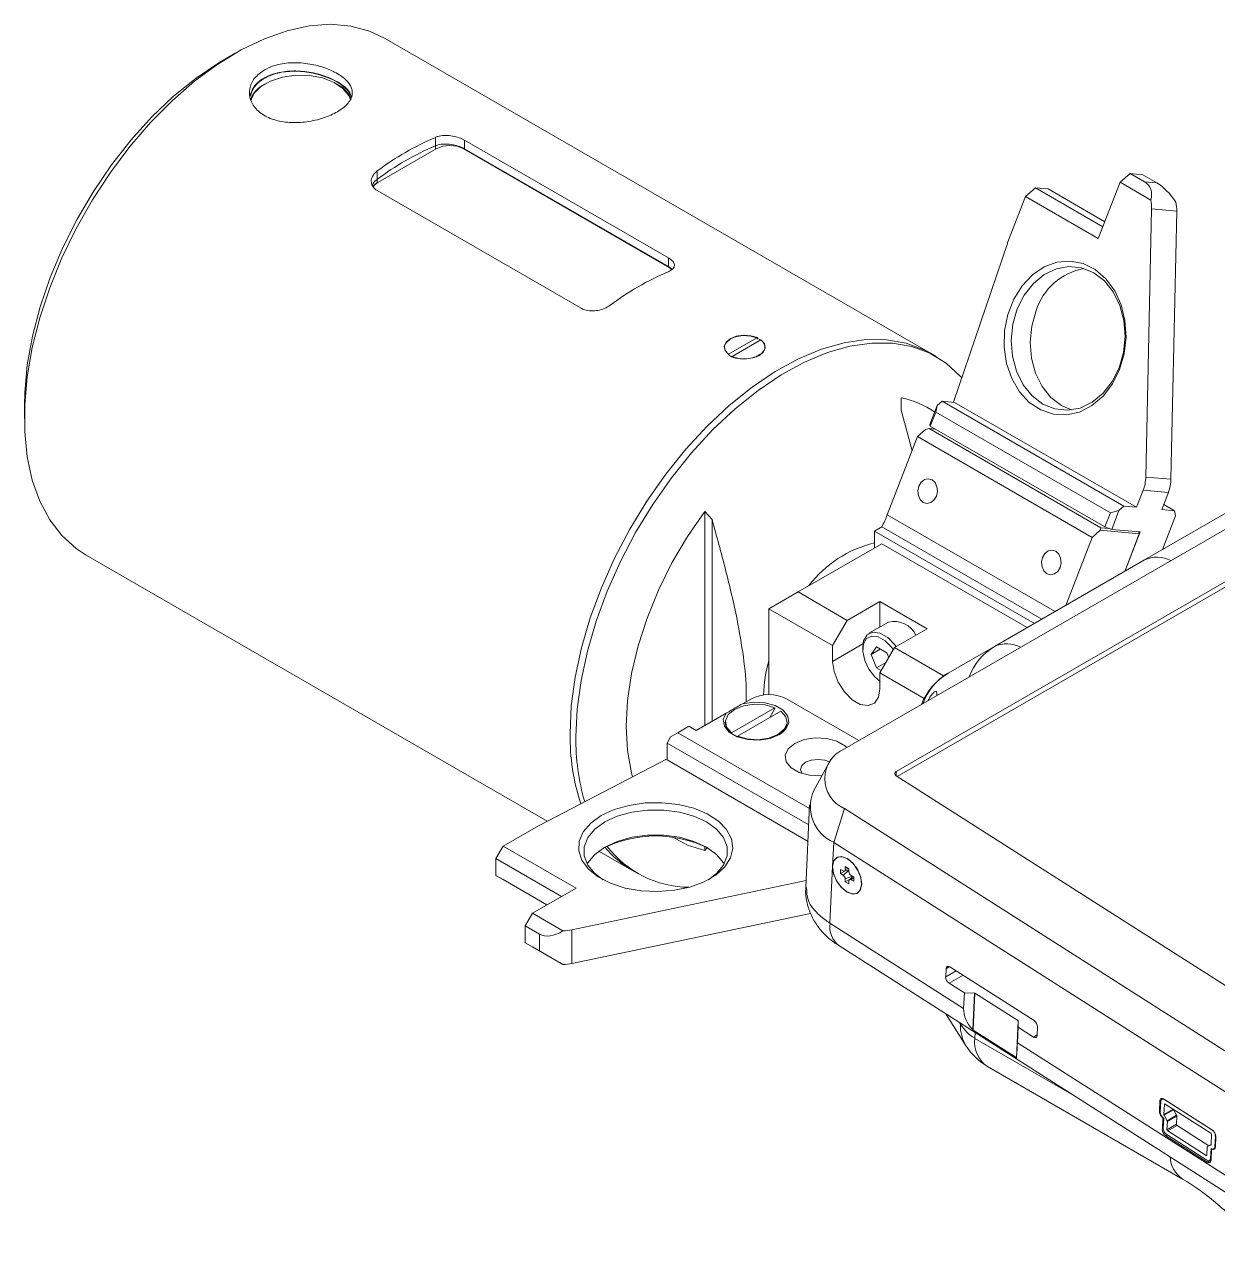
# Model space of a CAD drawing. Header units: millimetres. Extents: x 19 to 674, y 27 to 673.
# Drawn here: x 438.7 to 554.7, y 186.2 to 304.4 of the extents above; entities that cross this region are included whole.
import ezdxf

# ---------------------------------------------------------------- set-up
doc = ezdxf.new("R2010")
doc.units = ezdxf.units.MM

msp = doc.modelspace()

# ---------------------------------------------------------------- linework, layer by layer
at = {"color": 7, "linetype": 'Continuous', "lineweight": 15}
for p, q in [((526.76, 272.42), (473.72, 303.04)), ((459.22, 301.6), (458.16, 300.99)), ((462.12, 298.62), (462.05, 298.58)), ((469.12, 298.58), (469.05, 298.62)), ((478.67, 293.42), (478.67, 292.59)), ((478.74, 292.3), (473.08, 289.03)), ((501.23, 280.87), (481.43, 292.3)), ((501.3, 281.7), (481.5, 293.13)), ((481.5, 293.13), (481.5, 292.3)), ((481.5, 292.3), (501.3, 280.87)), ((473.01, 290.15), (473.01, 289.33)), ((545.2, 289.04), (546.17, 289.89)), ((546.17, 289.89), (547.56, 289.09)), ((546.17, 289.89), (547.39, 289.78)), ((548.78, 288.98), (547.39, 289.78)), ((473.08, 289.03), (473.01, 288.99)), ((536.01, 287.65), (536.97, 288.51)), ((536.97, 288.51), (543.53, 284.72)), ((536.97, 288.51), (538.2, 288.4)), ((545.2, 289.04), (543.08, 283.57)), ((548.17, 287.32), (545.2, 289.04)), ((547.56, 289.09), (548.78, 288.98)), ((473.01, 288.23), (492.81, 276.8)), ((536.01, 287.65), (534.3, 283.24)), ((543.08, 283.57), (536.01, 287.65)), ((543.72, 285.21), (538.2, 288.4)), ((547.69, 260.39), (548.25, 286.46)), ((550.7, 286.24), (548.25, 286.46)), ((550.7, 286.24), (550.14, 260.17)), ((534.24, 283.1), (529.01, 267.66)), ((501.3, 281.7), (501.3, 280.87)), ((501.3, 280.82), (501.23, 280.87)), ((501.3, 280.87), (501.67, 280.58)), ((501.3, 280.87), (501.67, 280.58)), ((507.14, 272.32), (509.95, 273.94)), ((510.3, 273.74), (507.49, 272.12)), ((509.95, 273.94), (509.95, 273.88)), ((509.95, 273.87), (509.95, 273.78)), ((586.64, 273.35), (518.4, 233.96)), ((506.72, 273.03), (506.72, 273)), ((507.14, 272.26), (507.14, 272.32)), ((507.49, 272.12), (507.46, 272.09)), ((507.49, 272.12), (507.49, 272.06)), ((510.72, 273), (510.72, 273.03)), ((527.32, 272.1), (526.76, 272.42)), ((589.98, 270.19), (523.44, 231.78)), ((523.53, 231.29), (589.95, 269.63)), ((438.72, 267.31), (438.72, 266.09)), ((523.92, 266.89), (523.92, 268.07)), ((526.7, 265.51), (527.41, 267.33)), ((527.28, 266.7), (527.41, 267.33)), ((527.41, 267.33), (527.89, 267.76)), ((527.89, 267.76), (545.57, 257.56)), ((529.11, 267.65), (527.89, 267.76)), ((529.11, 267.65), (546.79, 257.45)), ((524.98, 262.94), (523.92, 266.89)), ((527.28, 266.7), (526.75, 265.33)), ((544.25, 256.9), (527.28, 266.7)), ((525.52, 264.33), (526.29, 265.01)), ((526.63, 265.1), (526.29, 265.01)), ((526.63, 265.1), (543.32, 255.47)), ((527.24, 265.05), (526.63, 265.1)), ((526.75, 265.33), (526.7, 265.51)), ((526.75, 265.33), (543.72, 255.54)), ((522.57, 256.72), (525.52, 264.33)), ((542.49, 254.53), (525.52, 264.33)), ((547.56, 252.33), (562.15, 260.75)), ((547.69, 260.39), (550.14, 260.17)), ((546.79, 257.45), (547.44, 259.12)), ((549.89, 258.9), (547.44, 259.12)), ((549.24, 257.23), (549.89, 258.9)), ((504.83, 257.05), (505.54, 256.27)), ((504.83, 236.23), (504.83, 257.05)), ((543.72, 255.54), (544.25, 256.9)), ((545.08, 257.13), (544.25, 256.9)), ((545.08, 257.13), (544.38, 255.3)), ((545.57, 257.56), (545.08, 257.13)), ((546.79, 257.45), (545.57, 257.56)), ((549.24, 257.23), (550.47, 257.12)), ((549.32, 253.34), (550.59, 256.63)), ((550.47, 257.12), (549.43, 257.72)), ((550.59, 256.63), (550.47, 257.12)), ((505.54, 256.27), (505.54, 236.64)), ((521.32, 255.14), (522.04, 255.55)), ((522.04, 255.55), (537.6, 246.57)), ((543.26, 255.22), (543.32, 255.47)), ((543.32, 255.47), (544.11, 255.4)), ((544.38, 255.3), (543.72, 255.54)), ((521.32, 253.51), (521.32, 255.14)), ((521.32, 255.14), (536.88, 246.16)), ((539.93, 247.92), (542.49, 254.53)), ((543.26, 255.22), (542.49, 254.53)), ((547.06, 254.88), (543.26, 255.22)), ((547.13, 255.06), (544.38, 255.3)), ((545.64, 251.22), (547.13, 255.06)), ((547.06, 254.88), (545.64, 251.22)), ((547.01, 255.07), (547.06, 254.88)), ((522.03, 253.91), (513.9, 249.22)), ((522.03, 253.91), (536.17, 245.75)), ((444.72, 252.81), (489.53, 226.94)), ((547.56, 252.33), (532.98, 243.91)), ((511.07, 247.59), (513.9, 249.22)), ((513.9, 249.22), (518.67, 246.46)), ((518.67, 246.46), (521.85, 248.3)), ((521.85, 248.3), (526.45, 245.65)), ((521.85, 248.3), (521.85, 245.81)), ((511.07, 247.59), (511.07, 239.23)), ((517.26, 244.01), (511.07, 247.59)), ((518.67, 246.46), (517.26, 244.01)), ((522.7, 246.3), (520.79, 245.2)), ((526.45, 245.65), (523.27, 243.81)), ((517.26, 242.46), (517.26, 244.01)), ((520.19, 243.87), (520.19, 243.63)), ((521.52, 243.88), (521.01, 243.15)), ((521.89, 243.66), (521.01, 243.15)), ((522.54, 243.29), (521.52, 243.88)), ((521.85, 241.36), (523.27, 243.81)), ((523.27, 243.81), (528.04, 241.06)), ((532.98, 243.91), (528.49, 241.32)), ((521.01, 243.15), (521.52, 241.84)), ((522.71, 242.85), (522.54, 243.29)), ((522.43, 242.37), (521.52, 241.84)), ((521.52, 241.84), (521.98, 241.58)), ((526.16, 238.87), (521.85, 241.36)), ((521.85, 241.36), (521.85, 239.81)), ((528.04, 241.06), (528.43, 241.28)), ((528.04, 241.06), (528.04, 241.03)), ((511.65, 237.96), (507.45, 235.53)), ((509.3, 238.81), (508.5, 238.35)), ((511.15, 237.02), (511.65, 237.88)), ((511.65, 237.88), (511.65, 237.96)), ((519.82, 234.78), (512.84, 238.81)), ((506.92, 237.44), (504, 235.75)), ((506.83, 236.58), (506.83, 236.5)), ((512.22, 237.63), (508.01, 235.21)), ((512.83, 236.5), (512.83, 236.58)), ((501.52, 235.14), (502.23, 235.54)), ((503.29, 236.16), (502.23, 235.54)), ((502.23, 235.54), (515.02, 228.16)), ((503.29, 236.16), (504, 235.75)), ((507.45, 235.53), (507.45, 235.45)), ((507.45, 235.45), (507.95, 235.17)), ((501.17, 234.52), (501.52, 235.14)), ((514.94, 226.57), (501.17, 234.52)), ((501.17, 232.89), (501.17, 234.52)), ((508.01, 235.21), (507.95, 235.17)), ((508.01, 235.15), (508.01, 235.21)), ((501.17, 232.99), (488.8, 226.56)), ((501.17, 232.89), (514.87, 224.98)), ((516.75, 232.36), (515.41, 229.85)), ((523.44, 231.35), (561, 207.39)), ((515.03, 228.52), (514.66, 220.48)), ((518.4, 228.18), (517.37, 224.88)), ((518.4, 228.18), (559.35, 202.06)), ((485.26, 224.52), (488.68, 226.5)), ((517.37, 224.88), (517.26, 222.58)), ((517.37, 224.88), (558.32, 198.76)), ((484.55, 223.3), (485.26, 224.52)), ((485.26, 224.52), (492.33, 220.44)), ((494.55, 224.04), (497.76, 222.19)), ((504.83, 224.09), (504.83, 224.5)), ((505.07, 224.35), (504.83, 224.09)), ((490.92, 219.62), (484.55, 223.3)), ((484.55, 221.66), (484.55, 223.3)), ((517.26, 222.58), (517, 217.02)), ((518.85, 222.31), (518.49, 222.52)), ((518.49, 222.52), (518.49, 222.23)), ((518.85, 222.03), (518.85, 222.31)), ((484.55, 221.66), (489.5, 218.81)), ((485.26, 221.26), (484.55, 221.66)), ((489.5, 218.81), (485.26, 221.26)), ((491.92, 216.38), (514.69, 221.16)), ((497.76, 222.19), (498.32, 221.87)), ((518.28, 222.11), (518.03, 222.25)), ((518.03, 222.25), (518.03, 221.84)), ((518.49, 222.1), (518.03, 221.84)), ((518.03, 221.84), (518.28, 221.7)), ((518.41, 222.08), (518.85, 222.2)), ((518.49, 221.33), (518.49, 221.05)), ((518.95, 221.31), (518.49, 221.05)), ((518.85, 220.84), (518.85, 221.13)), ((519.21, 221.57), (518.89, 221.25)), ((519.31, 221.52), (519.06, 221.66)), ((519.06, 221.25), (519.31, 221.11)), ((519.31, 221.11), (519.31, 221.52)), ((492.33, 220.44), (488.09, 217.99)), ((518.49, 221.05), (518.85, 220.84)), ((487.38, 216.77), (488.09, 217.99)), ((488.09, 217.99), (491.06, 216.28)), ((515.11, 217.98), (491.92, 213.11)), ((488.77, 215.96), (487.38, 216.77)), ((487.38, 215.13), (487.38, 216.77)), ((491.92, 216.38), (491.92, 213.11)), ((517, 217.02), (529.99, 208.73)), ((488.77, 214.33), (488.77, 215.96)), ((488.09, 214.72), (487.38, 215.13)), ((487.38, 215.13), (488.77, 214.33)), ((491.06, 213.01), (488.09, 214.72)), ((517.85, 214.85), (558.8, 188.72)), ((528.28, 212.6), (528.25, 211.81)), ((536.85, 207.55), (528.65, 212.78)), ((528.58, 211.19), (530.06, 210.24)), ((529.99, 208.73), (530.06, 210.24)), ((530.06, 210.24), (531.05, 210.21)), ((531.05, 210.21), (530.89, 206.68)), ((531.09, 210.23), (530.92, 206.66)), ((531.09, 210.23), (531.05, 210.21)), ((535.32, 207.53), (531.09, 210.23)), ((528.27, 208.2), (530.24, 205.07)), ((535.12, 203.98), (535.29, 207.51)), ((535.29, 206.91), (535.22, 205.4)), ((535.32, 207.53), (535.29, 207.51)), ((535.29, 207.51), (535.29, 206.91)), ((535.29, 206.91), (536.77, 205.96)), ((537.14, 206.14), (537.18, 206.93)), ((530.92, 206.66), (530.91, 206.65)), ((530.91, 206.65), (530.92, 206.63)), ((535.16, 203.93), (530.92, 206.63)), ((535.22, 205.4), (557.96, 190.9)), ((535.16, 203.93), (535.14, 203.95)), ((532.32, 203.08), (551.26, 192.15)), ((549.36, 199.97), (549.25, 199.91)), ((554.16, 196.91), (549.43, 199.93)), ((554.11, 196.95), (549.52, 199.88)), ((549.06, 199.76), (549.01, 198.73)), ((549.15, 199.7), (549.1, 198.67)), ((549.5, 199.4), (549.45, 198.43)), ((550.39, 198.89), (549.47, 198.36)), ((554.02, 196.6), (549.57, 199.43)), ((550.39, 198.89), (550.69, 198.35)), ((549.35, 198.11), (549.3, 196.99)), ((549.36, 198.11), (549.35, 198.11)), ((549.39, 197.1), (549.44, 198.05)), ((549.47, 198.36), (549.77, 197.81)), ((549.79, 197.75), (549.75, 196.95)), ((550.67, 197.48), (549.75, 196.95)), ((550.69, 198.35), (549.77, 197.81)), ((550.71, 198.28), (549.79, 197.75)), ((550.71, 198.28), (550.67, 197.48)), ((549.63, 196.37), (553.66, 193.8)), ((549.73, 196.47), (553.61, 194)), ((550.73, 197.36), (549.82, 196.83)), ((549.82, 196.83), (553.56, 194.44)), ((550.73, 197.36), (553.82, 195.39)), ((554.04, 195.51), (554.09, 196.47)), ((554.4, 195.29), (554.45, 196.33)), ((554.45, 195.26), (554.5, 196.29)), ((553.63, 194.47), (553.67, 195.27)), ((554.04, 195.51), (553.69, 195.31)), ((553.69, 195.31), (554.02, 195.46)), ((554.03, 195.12), (553.98, 194.17)), ((554.03, 193.98), (554.08, 195.09)), ((554.08, 195.09), (554.08, 195.09)), ((554.29, 195.09), (554.43, 195.17)), ((553.88, 193.96), (554.03, 194.05))]:
    msp.add_line(p, q, dxfattribs=at)
at = {"color": 8, "linetype": 'Continuous', "lineweight": 15}
for p, q in [((478.67, 292.59), (478.67, 292.25)), ((481.5, 292.3), (481.5, 292.25)), ((473.01, 289.33), (473.01, 288.99)), ((501.3, 280.87), (501.3, 280.82)), ((522.57, 256.72), (538.87, 247.31)), ((517.26, 242.46), (520.21, 244.17)), ((523.44, 231.78), (523.42, 231.36)), ((518.79, 222.34), (518.49, 222.23)), ((518.85, 222.16), (518.28, 221.7)), ((519.18, 221.59), (518.49, 221.33)), ((519.31, 221.45), (519.06, 221.25)), ((529.26, 212.39), (528.25, 211.81)), ((528.62, 212.8), (528.28, 212.6)), ((529.93, 211.97), (528.58, 211.19)), ((529.68, 207.2), (529.58, 207.37)), ((529.69, 207.3), (529.68, 207.2)), ((531.07, 205.83), (531.1, 206.39)), ((540.69, 200.27), (531.07, 205.83)), ((537.15, 206.18), (536.77, 205.96)), ((549.18, 199.83), (549.06, 199.76)), ((549.11, 198.78), (549.01, 198.73)), ((550.34, 198.94), (549.45, 198.43)), ((549.57, 199.44), (549.5, 199.4)), ((549.39, 197.05), (549.3, 196.99)), ((549.77, 196.45), (549.63, 196.37)), ((554.45, 196.33), (554.5, 196.36)), ((554.04, 195.51), (553.69, 195.31)), ((554.03, 195.47), (554.02, 195.46)), ((554.4, 195.29), (554.45, 195.33)), ((553.63, 194.48), (553.56, 194.44)), ((554.03, 194.02), (553.66, 193.8)), ((553.98, 194.17), (554.04, 194.2))]:
    msp.add_line(p, q, dxfattribs=at)
at = {"color": 7, "linetype": 'Continuous', "lineweight": 15, "flags": 128}
for points in [[(473.72, 303.04), (472.26, 303.73), (470.44, 304.22), (468.48, 304.4), (466.41, 304.25), (464.26, 303.78), (462.04, 303), (459.79, 301.92), (457.53, 300.54), (455.29, 298.89), (453.1, 296.99), (450.99, 294.85), (448.97, 292.51), (447.08, 289.99), (445.33, 287.33), (443.76, 284.55), (442.37, 281.69), (441.19, 278.78), (440.22, 275.87), (439.49, 272.98), (439, 270.14), (438.75, 267.41), (438.75, 264.8), (439, 262.35), (439.49, 260.09), (440.22, 258.04), (441.19, 256.24), (442.37, 254.7), (443.76, 253.44), (444.72, 252.81)], [(438.72, 267.31), (438.75, 268.61), (439, 271.3), (439.5, 274.09), (440.25, 276.94), (441.23, 279.8), (442.43, 282.65), (443.84, 285.45), (445.43, 288.15), (447.19, 290.73), (449.09, 293.16), (451.11, 295.39), (453.22, 297.4), (455.4, 299.16), (457.61, 300.66), (458.16, 300.99)], [(470.43, 297.04), (470.26, 297.48), (469.68, 298.17), (468.81, 298.75), (467.69, 299.18), (466.42, 299.41), (465.09, 299.44), (463.79, 299.25), (462.63, 298.88), (461.68, 298.33), (461.03, 297.66), (460.72, 296.96)], [(472.59, 288.63), (472.76, 288.81), (473.01, 288.99)], [(501.61, 280.54), (501.46, 280.7), (501.23, 280.87)], [(545.15, 270.84), (544.45, 269.44), (543.54, 268.25), (542.46, 267.33), (541.26, 266.71), (539.99, 266.43), (538.71, 266.5), (537.48, 266.91), (536.37, 267.65), (535.42, 268.68), (534.67, 269.96), (534.17, 271.42), (533.93, 273), (533.97, 274.62), (534.29, 276.2), (534.86, 277.68), (535.67, 278.98), (536.67, 280.05), (537.82, 280.82), (539.06, 281.27), (540.35, 281.38), (541.6, 281.14), (542.78, 280.56), (543.82, 279.67), (544.67, 278.5), (545.3, 277.13), (545.67, 275.6), (545.77, 273.99), (545.59, 272.38), (545.15, 270.84)], [(545.1, 271.01), (545.53, 272.51), (545.68, 274.07), (545.56, 275.62), (545.17, 277.08), (544.53, 278.38), (543.67, 279.46), (542.63, 280.25), (541.46, 280.73), (540.23, 280.86), (539, 280.64), (537.82, 280.08), (536.77, 279.21), (535.88, 278.08), (535.2, 276.73), (534.77, 275.24), (534.62, 273.68), (534.74, 272.13), (535.13, 270.67), (535.77, 269.37), (536.64, 268.29), (537.68, 267.49), (538.84, 267.02), (540.07, 266.89), (541.3, 267.1), (542.48, 267.66), (543.54, 268.53), (544.43, 269.67), (545.1, 271.01)], [(540.45, 266.92), (539.51, 267.33), (538.47, 268.13), (537.61, 269.2), (536.97, 270.5), (536.58, 271.96), (536.45, 273.51), (536.61, 275.07), (537.04, 276.57)], [(491.75, 235.47), (491.87, 238.15), (492.25, 240.93), (492.86, 243.8), (493.71, 246.71), (494.79, 249.62), (496.07, 252.51), (497.56, 255.33), (499.22, 258.06), (501.04, 260.66), (503, 263.09), (505.07, 265.33), (507.22, 267.36), (509.44, 269.14), (511.69, 270.65), (513.95, 271.88), (516.19, 272.82), (518.38, 273.44), (520.49, 273.75), (522.51, 273.73), (524.4, 273.4), (526.14, 272.75), (526.76, 272.42)], [(491.75, 235.47), (491.87, 238.15), (492.25, 240.93), (492.86, 243.8), (493.71, 246.71), (494.79, 249.62), (496.07, 252.51), (497.56, 255.33), (499.22, 258.06), (501.04, 260.66), (503, 263.09), (505.07, 265.33), (507.22, 267.36), (509.44, 269.14), (511.69, 270.65), (513.95, 271.88), (516.19, 272.82), (518.38, 273.44), (520.49, 273.75), (522.51, 273.73), (524.4, 273.4), (526.14, 272.75), (526.76, 272.42)], [(492.32, 235.14), (492.44, 237.82), (492.81, 240.61), (493.43, 243.47), (494.28, 246.38), (495.35, 249.3), (496.64, 252.18), (498.12, 255.01), (499.79, 257.73), (501.61, 260.33), (503.56, 262.76), (505.63, 265.01), (507.79, 267.03), (510.01, 268.81), (512.26, 270.33), (514.52, 271.56), (516.75, 272.49), (518.94, 273.11), (521.06, 273.42), (523.08, 273.41), (524.97, 273.07), (526.71, 272.42), (528.29, 271.46), (529.67, 270.2), (529.81, 270.05)], [(509.95, 273.94), (509.31, 274.13), (508.6, 274.18), (507.9, 274.08), (507.31, 273.84), (506.9, 273.5), (506.72, 273.1), (506.81, 272.69), (507.14, 272.32)], [(507.49, 272.12), (508.13, 271.92), (508.85, 271.88), (509.54, 271.98), (510.14, 272.21), (510.54, 272.55), (510.72, 272.96), (510.63, 273.37), (510.3, 273.74)], [(526.07, 257.93), (526.43, 257.83), (526.79, 257.91), (527.11, 258.15), (527.34, 258.54), (527.44, 258.99), (527.39, 259.45), (527.21, 259.85), (526.92, 260.12), (526.56, 260.22), (526.19, 260.15), (525.87, 259.9), (525.64, 259.52), (525.55, 259.06), (525.59, 258.6), (525.78, 258.2), (526.07, 257.93)], [(497.83, 231.25), (497.72, 231.65), (497.34, 233.82), (497.21, 236.17), (497.34, 238.67), (497.72, 241.28), (498.36, 243.97), (499.23, 246.68), (500.34, 249.39), (501.65, 252.05), (503.16, 254.61), (504.83, 257.05)], [(538.09, 250.99), (538.45, 250.89), (538.81, 250.97), (539.14, 251.22), (539.36, 251.6), (539.46, 252.05), (539.41, 252.51), (539.23, 252.91), (538.94, 253.18), (538.58, 253.28), (538.21, 253.21), (537.89, 252.96), (537.67, 252.58), (537.57, 252.12), (537.61, 251.66), (537.8, 251.26), (538.09, 250.99)], [(520.19, 243.87), (520.27, 244.47), (520.61, 245.06), (521.16, 245.32), (521.86, 245.23), (522.62, 244.8), (523.32, 244.08), (523.44, 243.91)], [(523.15, 243.6), (523, 243.81), (522.37, 244.46), (521.69, 244.85), (521.06, 244.93), (520.56, 244.69), (520.26, 244.17), (520.2, 243.43), (520.38, 242.57), (520.79, 241.71), (521.37, 240.97), (521.89, 240.53)], [(517.26, 242.46), (517.4, 241.48), (517.79, 240.45), (518.41, 239.5), (519.16, 238.75), (519.95, 238.29), (520.7, 238.18), (521.32, 238.41), (521.71, 238.98), (521.85, 239.81)], [(508.5, 238.35), (509.57, 238.51), (510.67, 238.45), (511.68, 238.17), (512.46, 237.72), (512.92, 237.14), (513.02, 236.5), (512.73, 235.88), (512.09, 235.36), (511.19, 234.99), (510.12, 234.83), (509.01, 234.88), (508, 235.15), (507.22, 235.6), (506.74, 236.18), (506.64, 236.82), (506.92, 237.44)], [(507.45, 235.53), (506.96, 236.09), (506.84, 236.7), (507.1, 237.3), (507.71, 237.81), (508.59, 238.16), (509.63, 238.31), (510.7, 238.24), (511.65, 237.96)], [(507.45, 235.45), (506.96, 236), (506.83, 236.5)], [(512.22, 237.63), (512.7, 237.08), (512.83, 236.47), (512.56, 235.87), (511.95, 235.36), (511.07, 235.01), (510.03, 234.86), (508.97, 234.93), (508.01, 235.21)], [(516.22, 231.36), (516.12, 231.36), (515.01, 231.41), (514.01, 231.68), (513.22, 232.14), (512.75, 232.72), (512.65, 233.36), (512.94, 233.98), (513.58, 234.5), (514.49, 234.87), (515.56, 235.04), (516.67, 234.98), (517.68, 234.71), (518.46, 234.26), (518.64, 234.09)], [(516.97, 232.71), (516.49, 232.88), (515.84, 232.95), (515.19, 232.88), (514.64, 232.67), (514.27, 232.35), (514.14, 231.97), (514.27, 231.6), (514.28, 231.58)], [(494.76, 227.48), (496.03, 228.07), (497.48, 228.48), (499.06, 228.71), (500.68, 228.73), (502.27, 228.56), (503.76, 228.19), (505.08, 227.64), (506.16, 226.94), (506.96, 226.13), (507.43, 225.23), (507.57, 224.3), (507.35, 223.37), (506.79, 222.49), (505.91, 221.7), (504.77, 221.04), (503.4, 220.54), (501.88, 220.22), (500.27, 220.09), (498.65, 220.17), (497.1, 220.44), (495.69, 220.9), (494.49, 221.53), (493.54, 222.29), (492.9, 223.15), (492.59, 224.07), (492.64, 225), (493.03, 225.91), (493.75, 226.75), (494.76, 227.48)], [(505.19, 221.25), (505.99, 221.86), (506.67, 222.67), (507.02, 223.56), (507.02, 224.46), (506.67, 225.34), (505.99, 226.16), (505.02, 226.87), (503.79, 227.43), (502.38, 227.82), (500.85, 228.02), (499.28, 228.02), (497.76, 227.82), (496.34, 227.43), (495.12, 226.87)], [(495.12, 226.87), (494.14, 226.16), (493.46, 225.34), (493.11, 224.46), (493.11, 223.56), (493.46, 222.67), (494.14, 221.86), (494.95, 221.25)], [(493.4, 222.78), (493.46, 222.89), (494.14, 223.71), (495.12, 224.42), (496.34, 224.98), (497.76, 225.37), (499.28, 225.57), (500.85, 225.57), (502.38, 225.37), (503.79, 224.98), (505.02, 224.42), (505.99, 223.71), (506.67, 222.89), (506.74, 222.78)], [(504.83, 224.09), (503.16, 224.6), (501.73, 225.37)], [(517.26, 222.49), (517.36, 221.81), (517.67, 221.1), (518.13, 220.48), (518.67, 220.05), (519.21, 219.86), (519.67, 219.95), (519.98, 220.3), (520.09, 220.86), (519.98, 221.55), (519.67, 222.26), (519.21, 222.87), (518.67, 223.31), (518.13, 223.5), (517.67, 223.41), (517.36, 223.06), (517.26, 222.49)], [(517.26, 222.58), (517.39, 223.12), (517.73, 223.44), (518.2, 223.49), (518.75, 223.27), (519.28, 222.8), (519.72, 222.16), (520, 221.45), (520.08, 220.78), (519.95, 220.24), (519.62, 219.92), (519.14, 219.87), (518.6, 220.09), (518.06, 220.56), (517.62, 221.19), (517.34, 221.9), (517.26, 222.58)], [(528.65, 212.78), (528.59, 212.81), (528.52, 212.83), (528.46, 212.83), (528.4, 212.82), (528.35, 212.79), (528.32, 212.74), (528.29, 212.68), (528.28, 212.6)], [(536.77, 205.96), (536.84, 205.93), (536.91, 205.91), (536.97, 205.91), (537.03, 205.92), (537.07, 205.95), (537.11, 206), (537.13, 206.06), (537.14, 206.14)], [(549.43, 199.93), (549.36, 199.97), (549.3, 199.99), (549.23, 199.99), (549.18, 199.98), (549.13, 199.94), (549.1, 199.9), (549.07, 199.83), (549.06, 199.76)], [(549.52, 199.88), (549.45, 199.91), (549.39, 199.93), (549.32, 199.93), (549.27, 199.92), (549.22, 199.89), (549.18, 199.84), (549.16, 199.78), (549.15, 199.7)], [(549.57, 199.43), (549.56, 199.44), (549.55, 199.45), (549.53, 199.45), (549.52, 199.44), (549.51, 199.44), (549.51, 199.43), (549.5, 199.41), (549.5, 199.4)], [(554.03, 195.12), (554.1, 195.09), (554.16, 195.07), (554.23, 195.06), (554.28, 195.08), (554.33, 195.11), (554.36, 195.16), (554.39, 195.22), (554.4, 195.29)], [(554.08, 195.09), (554.15, 195.05), (554.22, 195.03), (554.28, 195.03), (554.33, 195.05), (554.38, 195.08), (554.42, 195.13), (554.44, 195.19), (554.45, 195.26)], [(553.56, 194.44), (553.57, 194.43), (553.59, 194.43), (553.6, 194.43), (553.61, 194.43), (553.62, 194.44), (553.63, 194.45), (553.63, 194.46), (553.63, 194.47)], [(553.61, 194), (553.68, 193.96), (553.75, 193.94), (553.81, 193.94), (553.87, 193.95), (553.91, 193.99), (553.95, 194.03), (553.97, 194.1), (553.98, 194.17)], [(553.66, 193.8), (553.73, 193.77), (553.79, 193.75), (553.86, 193.75), (553.91, 193.76), (553.96, 193.79), (553.99, 193.84), (554.02, 193.9), (554.03, 193.98)]]:
    msp.add_lwpolyline(points, dxfattribs=at)
at = {"color": 7, "linetype": 'Continuous', "lineweight": 15}
for centre, radius, start, end in [((463.38, 295.98), 2.92, 117.1375, 158.2109), ((467.85, 296.03), 2.85, 22.527, 63.5147), ((489.38, 268.33), 27.27, 113.1196, 126.875), ((488.9, 268.33), 26.33, 112.8716, 127.123), ((480.08, 289.7), 2.92, 62.6097, 117.3903), ((473.63, 287.99), 1.18, 117.5916, 149.3395), ((544.57, 286.54), 3.68, 358.6868, 12.229), ((547.02, 286.32), 3.68, 358.6869, 12.2287), ((537.64, 281.94), 3.59, 158.7985, 161.2598), ((512, 255.27), 27.27, 113.1196, 126.875), ((542.75, 274.77), 5.99, 100.2702, 162.5721), ((522.4, 259.98), 8.24, 54.6747, 79.3127), ((543.94, 260.46), 3.75, 338.9399, 358.8318), ((546.39, 260.25), 3.75, 338.9398, 358.8319), ((511.61, 260.98), 11.76, 332.5148, 338.7579), ((523.94, 243.01), 11.28, 103.4367, 142.7241), ((548.77, 249.71), 2.89, 62.2779, 114.782), ((523.23, 244.02), 2.34, 25.1701, 103.0638), ((524.81, 238.73), 14.27, 164.3937, 178.1077), ((531.49, 236.12), 6, 120.0117, 158.8231), ((511.07, 235.4), 3.84, 62.6097, 117.3903), ((511.44, 236.59), 1.39, 294.6582, 356.5756), ((512.82, 235.17), 21.07, 179.1818, 198.0674), ((513.72, 234.87), 21.41, 179.262, 196.3569), ((519.64, 231.07), 3.14, 113.1764, 246.6943), ((523.53, 231.56), 0.234, 113.1771, 246.6935), ((518.9, 228.36), 3.8, 156.8351, 246.1512), ((490.15, 223.95), 2.94, 117.4482, 119.9811), ((500.07, 213.92), 11.58, 63.7612, 116.2388), ((502.76, 230.82), 9.97, 219.9592, 239.8958), ((503.42, 230.68), 10.17, 217.3409, 269.3351), ((518.37, 222.21), 0.131, 230.796, 9.2141), ((518.03, 221.31), 0.461, 2.6054, 57.3944), ((519.31, 222.05), 0.461, 182.6054, 237.395), ((518.98, 221.15), 0.131, 50.7965, 189.2142), ((490.91, 221.24), 4.97, 271.7594, 281.7506), ((490.91, 217.97), 4.97, 271.7594, 281.7506), ((529.01, 211.82), 0.766, 180.8205, 235.713), ((533.25, 209.44), 4.21, 212.0363, 238.8571), ((536.41, 206.92), 0.766, 0.821, 55.7123), ((532.32, 207.67), 1.74, 214.7327, 215.8148), ((531.38, 206.64), 0.458, 177.3565, 180.752), ((535.32, 208.28), 6, 212.273, 240.0027), ((536.56, 204.97), 1.74, 214.7327, 215.8148), ((549.78, 198.74), 0.766, 180.8206, 235.7132), ((549.87, 198.68), 0.766, 180.8216, 235.7122), ((550.54, 198.97), 0.166, 198.9946, 208.3587), ((549.59, 198.43), 0.138, 179.5675, 209.6378), ((549.65, 197.75), 0.138, 359.5679, 29.6386), ((550.82, 197.48), 0.153, 180.8234, 235.7099), ((550.57, 198.28), 0.138, 359.5679, 29.6386), ((550.06, 197.01), 0.766, 180.8206, 235.7127), ((550.16, 197.11), 0.766, 180.8203, 235.7127), ((549.9, 196.95), 0.153, 180.8234, 235.7099), ((553.94, 196.47), 0.153, 0.8184, 55.7149), ((553.68, 196.32), 0.766, 0.8206, 55.7127), ((553.73, 196.28), 0.766, 0.8206, 55.7132), ((553.72, 195.27), 0.0467, 119.9954, 183.0487), ((554, 195.5), 0.0467, 300.0065, 3.0517)]:
    msp.add_arc(centre, radius, start, end, dxfattribs=at)
at = {"color": 8, "linetype": 'Continuous', "lineweight": 15}
for centre, radius, start, end in [((535.77, 239.11), 5.55, 120.1996, 160.5538), ((534.19, 241.44), 2.75, 60.916, 116.1438), ((531.29, 236.52), 5.56, 120.2348, 160.498), ((519.31, 216.67), 2.33, 171.2863, 231.2686), ((533.42, 207.05), 3.74, 177.7195, 211.9259), ((533.93, 205.47), 2.88, 172.7543, 235.9335), ((552.87, 194.47), 2.82, 183.2029, 235.0834)]:
    msp.add_arc(centre, radius, start, end, dxfattribs=at)
at = {"color": 7, "linetype": 'Continuous', "lineweight": 15}
for centre, major_axis, ratio, start_param, end_param in [((544.66, 286.52), (3.39, 2.1), 0.565713, 5.736166, 6.577234), ((549.56, 286.08), (-1.9, 3.05), 0.402569, 4.797312, 5.638381), ((490.89, 219.64), (2.12, 3.67), 0.577335, 3.141633, 3.982702), ((490.89, 213.11), (3, -1.73), 0.00007, 1.515166, 2.356235), ((537.06, 208.52), (7.07, -0.16), 0.562077, 3.127837, 3.663364), ((535.22, 209.69), (0.13, 5.85), 0.022658, 3.352941, 3.888468)]:
    msp.add_ellipse(centre, major_axis=major_axis, ratio=ratio, start_param=start_param, end_param=end_param, dxfattribs=at)
for points, knots in [([(462.05, 299.97), (461.7, 299.71), (460.98, 299.2), (460.53, 298.13), (460.61, 297.03), (461.26, 296.02), (462.39, 295.27), (463.87, 294.86), (465.54, 294.81), (467.22, 295.08), (468.73, 295.62), (469.87, 296.34), (470.54, 297.15), (470.66, 298), (470.21, 298.84), (469.24, 299.61), (467.87, 300.23), (466.25, 300.62), (464.56, 300.71), (463.09, 300.48), (462.36, 300.12), (462.05, 299.97)], [0, 0, 0, 0, 0.05315, 0.106281, 0.159896, 0.213858, 0.267285, 0.320128, 0.373246, 0.427068, 0.480933, 0.534121, 0.58697, 0.64032, 0.694258, 0.747953, 0.800933, 0.853849, 0.907441, 0.961406, 1, 1, 1, 1]), ([(460.67, 297.5), (460.76, 297.77), (460.96, 298.4), (461.9, 299.19), (463.27, 299.74), (464.9, 299.92), (466.61, 299.76), (468.1, 299.34), (468.85, 298.96), (469.16, 298.8)], [0, 0, 0, 0, 0.116512, 0.271479, 0.424257, 0.576824, 0.731438, 0.887281, 1, 1, 1, 1]), ([(460.68, 297.4), (460.77, 297.7), (460.98, 298.36), (461.94, 299.17), (463.29, 299.71), (464.91, 299.9), (466.61, 299.73), (468.08, 299.32), (468.81, 298.94), (469.12, 298.79)], [0, 0, 0, 0, 0.129283, 0.282047, 0.432695, 0.583143, 0.735573, 0.889186, 1, 1, 1, 1]), ([(469.12, 298.79), (469.49, 298.55), (470.16, 298.1), (470.38, 297.59), (470.48, 297.36)], [0, 0, 0, 0, 0.5452976, 1, 1, 1, 1]), ([(469.16, 298.8), (469.53, 298.56), (470.18, 298.13), (470.39, 297.64), (470.48, 297.43)], [0, 0, 0, 0, 0.571209, 1, 1, 1, 1]), ([(481.5, 293.13), (481.33, 293.22), (480.98, 293.39), (480.33, 293.55), (479.66, 293.61), (479.08, 293.56), (478.79, 293.46), (478.67, 293.42)], [0, 0, 0, 0, 0.210023, 0.419957, 0.632271, 0.848522, 1, 1, 1, 1]), ([(478.67, 292.59), (478.84, 292.65), (479.19, 292.76), (479.86, 292.77), (480.55, 292.67), (481.11, 292.5), (481.39, 292.35), (481.5, 292.3)], [0, 0, 0, 0, 0.2143301, 0.4321278, 0.6503071, 0.8657142, 1, 1, 1, 1]), ([(478.67, 292.59), (478.84, 292.65), (479.19, 292.76), (479.86, 292.77), (480.55, 292.67), (481.11, 292.5), (481.39, 292.35), (481.5, 292.3)], [0, 0, 0, 0, 0.2143301, 0.4321278, 0.6503071, 0.8657142, 1, 1, 1, 1]), ([(473.01, 290.15), (472.96, 290.11), (472.76, 289.95), (472.5, 289.61), (472.39, 289.14), (472.51, 288.68), (472.77, 288.39), (472.97, 288.26), (473.01, 288.23)], [0, 0, 0, 0, 0.070204, 0.286481, 0.504426, 0.721796, 0.935755, 1, 1, 1, 1]), ([(472.54, 288.71), (472.56, 288.78), (472.63, 289.01), (472.85, 289.21), (473.01, 289.33), (473.01, 289.33)], [0, 0, 0, 0, 0.30281, 0.995569, 1, 1, 1, 1]), ([(472.54, 288.71), (472.56, 288.78), (472.63, 289.01), (472.85, 289.21), (473.01, 289.33), (473.01, 289.33)], [0, 0, 0, 0, 0.30281, 0.995569, 1, 1, 1, 1]), ([(501.3, 280.35), (501.44, 280.43), (501.73, 280.58), (501.91, 280.88), (501.87, 281.2), (501.63, 281.49), (501.39, 281.64), (501.3, 281.7)], [0, 0, 0, 0, 0.214822, 0.432412, 0.650347, 0.865695, 1, 1, 1, 1]), ([(492.81, 276.8), (492.93, 276.75), (493.21, 276.61), (493.78, 276.52), (494.45, 276.57), (495.1, 276.76), (495.48, 276.97), (495.64, 277.09), (495.64, 277.09)], [0, 0, 0, 0, 0.146393, 0.355103, 0.566196, 0.781345, 0.999173, 1, 1, 1, 1]), ([(506.82, 272.77), (506.8, 272.84), (506.71, 273.07), (506.87, 273.46), (507.19, 273.7), (507.35, 273.82)], [0, 0, 0, 0, 0.187931, 0.59242, 1, 1, 1, 1]), ([(507.35, 273.82), (507.55, 273.91), (507.96, 274.1), (508.74, 274.16), (509.39, 274.08), (509.84, 273.93), (510.14, 273.79), (510.38, 273.62), (510.62, 273.37), (510.74, 273.01), (510.57, 272.59), (510.13, 272.22), (509.47, 271.95), (508.7, 271.84), (508.05, 271.89), (507.6, 272.02), (507.33, 272.14), (507.21, 272.24), (507.16, 272.27)], [0, 0, 0, 0, 0.08201, 0.163402, 0.243971, 0.284284, 0.324383, 0.364684, 0.404832, 0.485511, 0.566974, 0.648992, 0.73101, 0.812486, 0.89315, 0.933292, 0.97359, 1, 1, 1, 1]), ([(505.54, 256.27), (505.99, 254.65), (506.88, 251.39), (507.95, 246.91), (508.62, 242.9), (508.92, 240.2), (508.86, 238.82), (508.85, 238.55)], [0, 0, 0, 0, 0.268187, 0.536213, 0.742118, 0.948489, 1, 1, 1, 1]), ([(527.39, 239.14), (527.38, 239.24), (527.38, 239.46), (527.33, 239.58), (527.18, 239.56), (526.93, 239.29), (526.69, 238.99), (526.58, 238.73), (526.54, 238.66)], [0, 0, 0, 0, 0.1700705, 0.3779664, 0.588121, 0.7429754, 0.9313177, 1, 1, 1, 1]), ([(506.92, 237.44), (507.24, 237.62), (507.71, 237.89), (508.31, 238.24), (508.5, 238.35)], [0, 0, 0, 0, 0.6816259, 1, 1, 1, 1]), ([(514.67, 220.5), (514.67, 220.45), (514.6, 219.99), (514.73, 219.12), (515.07, 217.95), (515.65, 216.9), (516.41, 215.97), (517.16, 215.28), (517.7, 214.97), (517.87, 214.86)], [0, 0, 0, 0, 0.021604, 0.201567, 0.378016, 0.553062, 0.7258, 0.913158, 1, 1, 1, 1]), ([(551.26, 192.15), (551.53, 191.99), (552.32, 191.51), (553.67, 190.55), (555.3, 189.18), (556.81, 187.72), (557.74, 186.64), (558.15, 186.16)], [0, 0, 0, 0, 0.119683, 0.349267, 0.580678, 0.814132, 1, 1, 1, 1])]:
    msp.add_open_spline(points, degree=3, knots=knots, dxfattribs=at)
at = {"color": 8, "linetype": 'Continuous', "lineweight": 15}
msp.add_open_spline([(514.73, 220.48), (514.74, 220.06), (514.77, 219.14), (515.72, 217.93), (516.66, 217.26), (517, 217.02)], degree=3, knots=[0, 0, 0, 0, 0.345377, 0.760773, 1, 1, 1, 1], dxfattribs=at)

doc.saveas('drawing.dxf')
